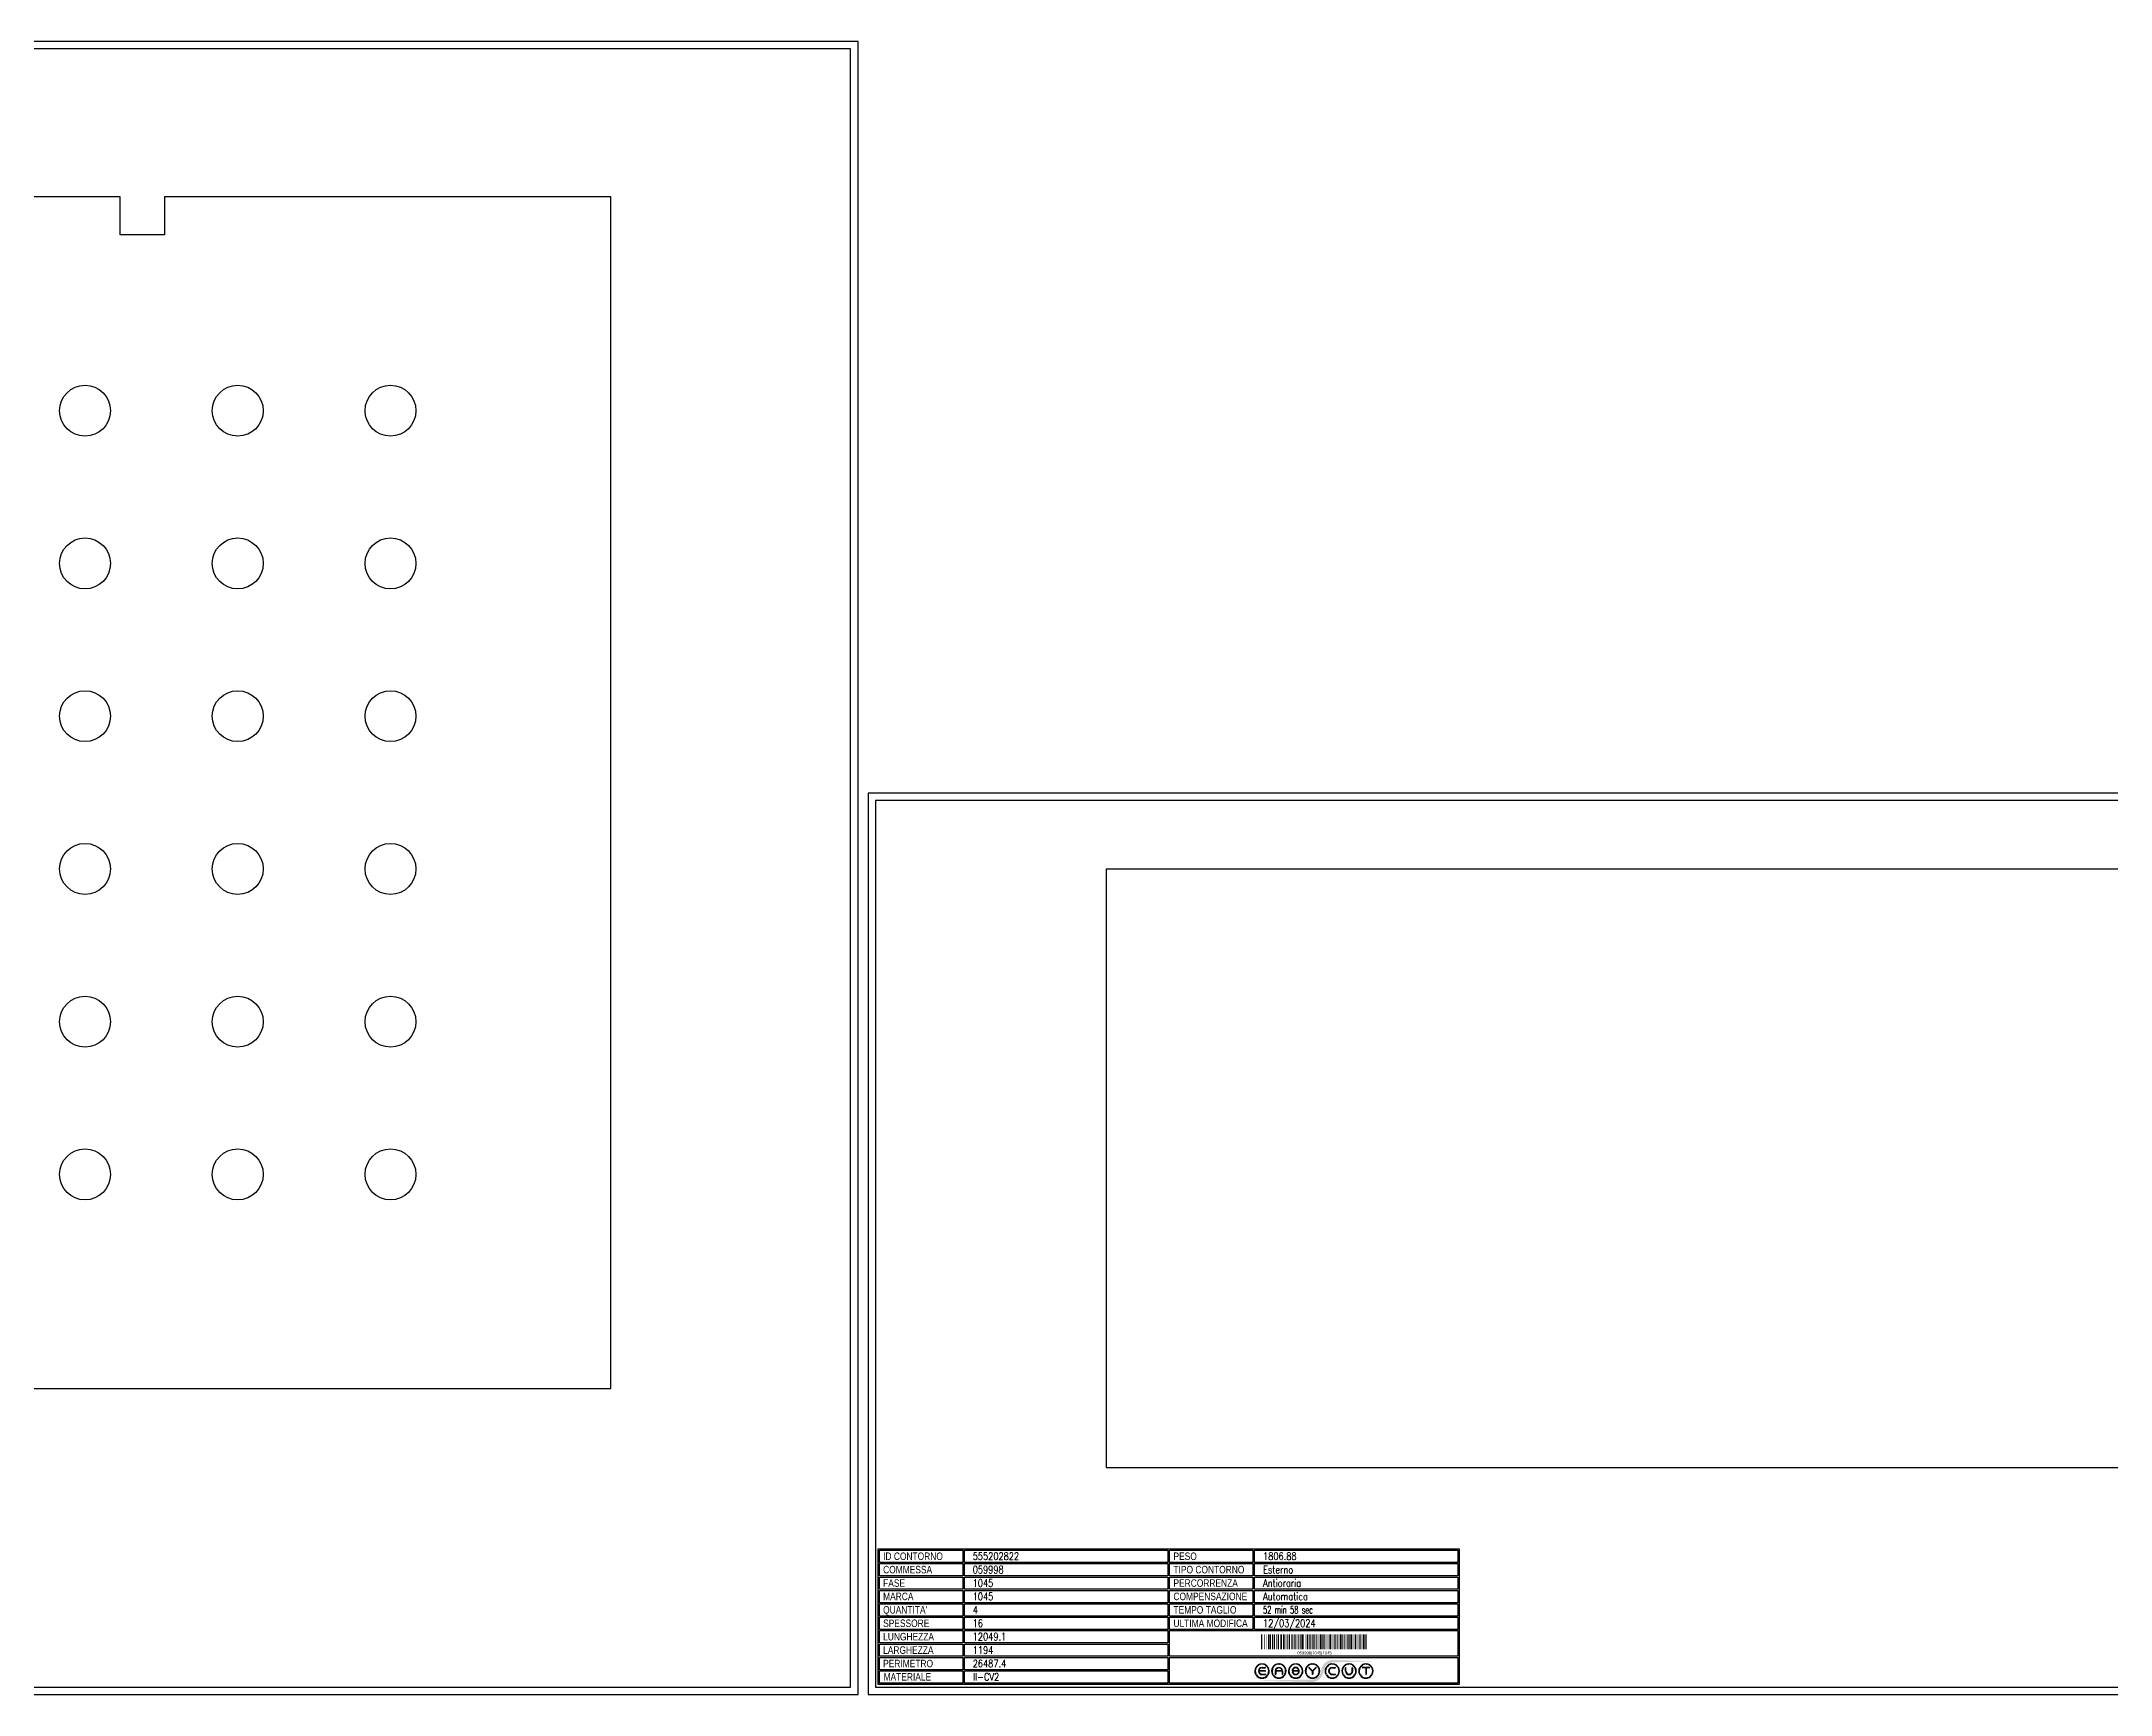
# Model space of a CAD drawing. Header units: millimetres. Extents: x 28039 to 145264, y 9873 to 40131.
# Drawn here: x 38889 to 43019, y 34873 to 38172 of the extents above; entities that cross this region are included whole.
import ezdxf
from ezdxf.enums import TextEntityAlignment as Align

# ---------------------------------------------------------------- set-up
doc = ezdxf.new("R2010")
doc.units = ezdxf.units.MM
doc.styles.add('EasyCutStyle', font='romans.shx', dxfattribs={"width": 0.8})
doc.styles.add('EasyCutStyle1', font='arial.ttf', dxfattribs={"width": 0.8})

# ---------------------------------------------------------------- blocks, each defined once
blk = doc.blocks.new('*U690')
at = {"color": 5}
blk.add_lwpolyline([(0, 0), (4000, 0), (4000, 3299), (0, 3299)], close=True, dxfattribs=at)
at = {"color": 7}
blk.add_lwpolyline([(15, 15), (3985, 15), (3985, 3284), (15, 3284)], close=True, dxfattribs=at)
at = {"color": 253}
blk.add_lwpolyline([(20, 291), (1180, 291), (1180, 20), (20, 20)], close=True, dxfattribs=at)
at = {"color": 2}
for points in [[(23, 288.1), (189.3, 288.1), (189.3, 263.7), (23, 263.7)], [(23, 288.1), (189.3, 288.1), (189.3, 263.7), (23, 263.7)], [(23, 261.4), (189.3, 261.4), (189.3, 237), (23, 237)], [(601.5, 288.1), (767.9, 288.1), (767.9, 263.7), (601.5, 263.7)], [(601.5, 261.4), (767.9, 261.4), (767.9, 237), (601.5, 237)], [(23, 234.6), (189.3, 234.6), (189.3, 210.2), (23, 210.2)], [(23, 207.9), (189.3, 207.9), (189.3, 183.4), (23, 183.4)], [(601.5, 234.6), (767.9, 234.6), (767.9, 210.2), (601.5, 210.2)], [(601.5, 207.9), (767.9, 207.9), (767.9, 183.4), (601.5, 183.4)], [(23, 181.1), (189.3, 181.1), (189.3, 156.7), (23, 156.7)], [(601.5, 181.1), (767.9, 181.1), (767.9, 156.7), (601.5, 156.7)], [(23, 154.3), (189.3, 154.3), (189.3, 129.9), (23, 129.9)], [(23, 127.6), (189.3, 127.6), (189.3, 103.1), (23, 103.1)], [(601.5, 154.3), (767.9, 154.3), (767.9, 129.9), (601.5, 129.9)], [(23, 100.8), (189.3, 100.8), (189.3, 76.4), (23, 76.4)], [(23, 74), (189.3, 74), (189.3, 49.6), (23, 49.6)], [(23, 47.3), (189.3, 47.3), (189.3, 22.9), (23, 22.9)]]:
    blk.add_lwpolyline(points, close=True, dxfattribs=at)
at = {"color": 1}
for points in [[(192.7, 288.1), (598.5, 288.1), (598.5, 263.7), (192.7, 263.7)], [(192.7, 261.4), (598.5, 261.4), (598.5, 237), (192.7, 237)], [(771.3, 288.1), (1177.2, 288.1), (1177.2, 263.7), (771.3, 263.7)], [(771.3, 261.4), (1177.2, 261.4), (1177.2, 237), (771.3, 237)], [(192.7, 234.6), (598.5, 234.6), (598.5, 210.2), (192.7, 210.2)], [(192.7, 207.9), (598.5, 207.9), (598.5, 183.4), (192.7, 183.4)], [(771.3, 234.6), (1177.2, 234.6), (1177.2, 210.2), (771.3, 210.2)], [(771.3, 207.9), (1177.2, 207.9), (1177.2, 183.4), (771.3, 183.4)], [(192.7, 181.1), (598.5, 181.1), (598.5, 156.7), (192.7, 156.7)], [(771.3, 181.1), (1177.2, 181.1), (1177.2, 156.7), (771.3, 156.7)], [(192.7, 154.3), (598.5, 154.3), (598.5, 129.9), (192.7, 129.9)], [(192.7, 127.6), (598.5, 127.6), (598.5, 103.1), (192.7, 103.1)], [(601.5, 127.6), (1177.2, 127.6), (1177.2, 76.4), (601.5, 76.4)], [(771.3, 154.3), (1177.2, 154.3), (1177.2, 129.9), (771.3, 129.9)], [(192.7, 100.8), (598.5, 100.8), (598.5, 76.4), (192.7, 76.4)], [(192.7, 74), (598.5, 74), (598.5, 49.6), (192.7, 49.6)], [(192.7, 47.3), (598.5, 47.3), (598.5, 22.9), (192.7, 22.9)], [(601.5, 74), (1177.2, 74), (1177.2, 22.9), (601.5, 22.9)]]:
    blk.add_lwpolyline(points, close=True, dxfattribs=at)
at = {"color": 161, "style": 'EasyCutStyle1', "width": 0.8}
for s, p in [('COMMESSA', (30.1, 241.9)), ('ID CONTORNO', (30.1, 268.6)), ('TIPO CONTORNO', (609.6, 241.9)), ('PESO', (609.6, 268.6)), ('FASE', (30.1, 215.1)), ('PERCORRENZA', (609.6, 215.1)), ("QUANTITA'", (30.1, 161.6)), ('MARCA', (30.1, 188.4)), ('TEMPO TAGLIO', (609.6, 161.6)), ('COMPENSAZIONE', (609.6, 188.4)), ('SPESSORE', (30.1, 134.8)), ('ULTIMA MODIFICA', (609.6, 134.8)), ('LUNGHEZZA', (30.1, 108.1)), ('LARGHEZZA', (30.1, 81.3)), ('PERIMETRO', (30.1, 54.5)), ('MATERIALE', (31, 27.8))]:
    blk.add_text(s, height=15, dxfattribs=at).set_placement(p)
at = {"style": 'EasyCutStyle'}
for tag, p, width in [('ORDERSHAPE', (208.9, 241.9), 0.8), ('IDSHAPE', (208.9, 268.6), 0.8), ('TYPESHAPE', (788.4, 241.9), 0.8), ('WEIGTHSHAPE', (788.4, 268.6), 0.8), ('PHASESHAPE', (208.9, 215.1), 0.8), ('JOUSHAPE', (788.4, 215.1), 0.8), ('QTASHAPE', (208.9, 161.6), 0.8), ('MKSHAPE', (208.9, 188.4), 0.8), ('TIMECUTSHAPE', (788.4, 161.6), 0.65), ('COMPSHAPE', (788.4, 188.4), 0.8), ('TKSHAPE', (208.9, 134.8), 0.8), ('LASTMODIFYSHAPE', (788.4, 134.8), 0.8), ('LENGTHSHAPE', (208.9, 108.1), 0.8), ('HEIGHTSHAPE', (208.9, 81.3), 0.8), ('PERIMETERSHAPE', (208.9, 54.5), 0.8), ('MATSHAPE', (209.8, 27.8), 0.8)]:
    blk.add_attdef(tag, p, '', height=15, dxfattribs=dict(at, width=width))
blk = doc.blocks.new('*U698')
at = {"color": 5}
blk.add_lwpolyline([(0, 0), (13000, 0), (13000, 1799), (0, 1799)], close=True, dxfattribs=at)
at = {"color": 7}
blk.add_lwpolyline([(15, 15), (12985, 15), (12985, 1784), (15, 1784)], close=True, dxfattribs=at)
at = {"color": 253}
blk.add_lwpolyline([(20, 291), (1180, 291), (1180, 20), (20, 20)], close=True, dxfattribs=at)
at = {"color": 2}
for points in [[(23, 288.1), (189.3, 288.1), (189.3, 263.7), (23, 263.7)], [(23, 288.1), (189.3, 288.1), (189.3, 263.7), (23, 263.7)], [(23, 261.4), (189.3, 261.4), (189.3, 237), (23, 237)], [(601.5, 288.1), (767.9, 288.1), (767.9, 263.7), (601.5, 263.7)], [(601.5, 261.4), (767.9, 261.4), (767.9, 237), (601.5, 237)], [(23, 234.6), (189.3, 234.6), (189.3, 210.2), (23, 210.2)], [(23, 207.9), (189.3, 207.9), (189.3, 183.4), (23, 183.4)], [(601.5, 234.6), (767.9, 234.6), (767.9, 210.2), (601.5, 210.2)], [(601.5, 207.9), (767.9, 207.9), (767.9, 183.4), (601.5, 183.4)], [(23, 181.1), (189.3, 181.1), (189.3, 156.7), (23, 156.7)], [(601.5, 181.1), (767.9, 181.1), (767.9, 156.7), (601.5, 156.7)], [(23, 154.3), (189.3, 154.3), (189.3, 129.9), (23, 129.9)], [(23, 127.6), (189.3, 127.6), (189.3, 103.1), (23, 103.1)], [(601.5, 154.3), (767.9, 154.3), (767.9, 129.9), (601.5, 129.9)], [(23, 100.8), (189.3, 100.8), (189.3, 76.4), (23, 76.4)], [(23, 74), (189.3, 74), (189.3, 49.6), (23, 49.6)], [(23, 47.3), (189.3, 47.3), (189.3, 22.9), (23, 22.9)]]:
    blk.add_lwpolyline(points, close=True, dxfattribs=at)
at = {"color": 1}
for points in [[(192.7, 288.1), (598.5, 288.1), (598.5, 263.7), (192.7, 263.7)], [(192.7, 261.4), (598.5, 261.4), (598.5, 237), (192.7, 237)], [(771.3, 288.1), (1177.2, 288.1), (1177.2, 263.7), (771.3, 263.7)], [(771.3, 261.4), (1177.2, 261.4), (1177.2, 237), (771.3, 237)], [(192.7, 234.6), (598.5, 234.6), (598.5, 210.2), (192.7, 210.2)], [(192.7, 207.9), (598.5, 207.9), (598.5, 183.4), (192.7, 183.4)], [(771.3, 234.6), (1177.2, 234.6), (1177.2, 210.2), (771.3, 210.2)], [(771.3, 207.9), (1177.2, 207.9), (1177.2, 183.4), (771.3, 183.4)], [(192.7, 181.1), (598.5, 181.1), (598.5, 156.7), (192.7, 156.7)], [(771.3, 181.1), (1177.2, 181.1), (1177.2, 156.7), (771.3, 156.7)], [(192.7, 154.3), (598.5, 154.3), (598.5, 129.9), (192.7, 129.9)], [(192.7, 127.6), (598.5, 127.6), (598.5, 103.1), (192.7, 103.1)], [(601.5, 127.6), (1177.2, 127.6), (1177.2, 76.4), (601.5, 76.4)], [(771.3, 154.3), (1177.2, 154.3), (1177.2, 129.9), (771.3, 129.9)], [(192.7, 100.8), (598.5, 100.8), (598.5, 76.4), (192.7, 76.4)], [(192.7, 74), (598.5, 74), (598.5, 49.6), (192.7, 49.6)], [(192.7, 47.3), (598.5, 47.3), (598.5, 22.9), (192.7, 22.9)], [(601.5, 74), (1177.2, 74), (1177.2, 22.9), (601.5, 22.9)]]:
    blk.add_lwpolyline(points, close=True, dxfattribs=at)
at = {"color": 161, "style": 'EasyCutStyle1', "width": 0.8}
for s, p in [('COMMESSA', (30.1, 241.9)), ('ID CONTORNO', (30.1, 268.6)), ('TIPO CONTORNO', (609.6, 241.9)), ('PESO', (609.6, 268.6)), ('FASE', (30.1, 215.1)), ('PERCORRENZA', (609.6, 215.1)), ("QUANTITA'", (30.1, 161.6)), ('MARCA', (30.1, 188.4)), ('TEMPO TAGLIO', (609.6, 161.6)), ('COMPENSAZIONE', (609.6, 188.4)), ('SPESSORE', (30.1, 134.8)), ('ULTIMA MODIFICA', (609.6, 134.8)), ('LUNGHEZZA', (30.1, 108.1)), ('LARGHEZZA', (30.1, 81.3)), ('PERIMETRO', (30.1, 54.5)), ('MATERIALE', (31, 27.8))]:
    blk.add_text(s, height=15, dxfattribs=at).set_placement(p)
at = {"style": 'EasyCutStyle'}
for tag, p, width in [('ORDERSHAPE', (208.9, 241.9), 0.8), ('IDSHAPE', (208.9, 268.6), 0.8), ('TYPESHAPE', (788.4, 241.9), 0.8), ('WEIGTHSHAPE', (788.4, 268.6), 0.8), ('PHASESHAPE', (208.9, 215.1), 0.8), ('JOUSHAPE', (788.4, 215.1), 0.8), ('QTASHAPE', (208.9, 161.6), 0.8), ('MKSHAPE', (208.9, 188.4), 0.8), ('TIMECUTSHAPE', (788.4, 161.6), 0.65), ('COMPSHAPE', (788.4, 188.4), 0.8), ('TKSHAPE', (208.9, 134.8), 0.8), ('LASTMODIFYSHAPE', (788.4, 134.8), 0.8), ('LENGTHSHAPE', (208.9, 108.1), 0.8), ('HEIGHTSHAPE', (208.9, 81.3), 0.8), ('PERIMETERSHAPE', (208.9, 54.5), 0.8), ('MATSHAPE', (209.8, 27.8), 0.8)]:
    blk.add_attdef(tag, p, '', height=15, dxfattribs=dict(at, width=width))
blk = doc.blocks.new('Logo')
h = blk.add_hatch(color=256)
h.set_gradient(color1=(255, 0, 0), color2=(255, 255, 0), tint=1)
h.paths.add_polyline_path([(20.5, 4.4, -0.339454), (37.1, 17.2), (118.6, 19.6), (37.1, 22, 0.339454), (15.8, 5.7), (13.2, -4.2, -0.339454), (-3.4, -16.9), (-118.2, -19.3), (-3.4, -21.7, 0.339454), (17.8, -5.4)])
for color, points in [(140, [(-115.9, -5.7, -1), (-116.7, -6.1, -0.520567), (-104.9, 14.3, -1), (-104.9, 13.5, 0.520567)]), (256, [(-97.3, 0.4), (-110, 0.4, -0.394366), (-103.7, 6.3), (-97.3, 6.3, 1), (-97.3, 7.2), (-103.7, 7.2, 1), (-103.7, -7.2), (-97.3, -7.2, 1), (-97.3, -6.3), (-103.7, -6.3, -0.394366), (-110, -0.4), (-97.3, -0.4, 1)]), (140, [(-91.4, -5.7, 1), (-90.6, -6.1, 0.520567), (-102.4, 14.3, 0.916853), (-102.6, 13.5, 0.043377), (-102.5, 13.5, -0.520567)]), (140, [(-82.3, -5.7, -1), (-83.1, -6.1, -0.520567), (-71.3, 14.3, -1), (-71.3, 13.5, 0.520567)]), (140, [(-57.8, -5.7, 1), (-57, -6.1, 0.520567), (-68.8, 14.3, 1), (-68.9, 13.5, -0.520567)]), (140, [(-48.7, -5.7, -1), (-49.5, -6.1, -0.520567), (-37.7, 14.3, -1), (-37.7, 13.5, 0.520567)]), (256, [(-31.2, -0.4, -0.486114), (-30.3, -1.5, -0.776377), (-42.6, -1.6, 1), (-43.4, -1.9, 0.776377), (-29.5, -1.7, 0.486114), (-31.2, 0.4), (-41.8, 0.4, -0.486114), (-42.6, 1.5, -0.776377), (-30.4, 1.6, 1), (-29.5, 1.9, 0.776377), (-43.5, 1.7, 0.486114), (-41.8, -0.4)]), (140, [(-24.2, -5.7, 1), (-23.4, -6.1, 0.520567), (-35.2, 14.3, 1), (-35.3, 13.5, -0.520567)]), (140, [(-15.1, -5.7, -1), (-15.9, -6.1, -0.520567), (-4.1, 14.3, -1), (-4.1, 13.5, 0.520567)]), (256, [(-9.3, 7.1, 1), (-10, 6.5), (-3.3, -0.2), (-3.3, -6.3, 1), (-2.4, -6.3), (-2.4, -0.2), (4.2, 6.5, 1), (3.6, 7.1), (-2.9, 0.6)]), (140, [(9.4, -5.7, 1), (10.2, -6.1, 0.520567), (-1.6, 14.3, 1), (-1.7, 13.5, -0.520567)]), (140, [(24.2, -5.7, -1), (23.4, -6.1, -0.520567), (35.2, 14.3, -1), (35.3, 13.5, 0.520567)]), (256, [(36.5, -7.2), (42.8, -7.2, 1), (42.8, -6.3), (36.5, -6.3, -1), (36.5, 6.3), (42.8, 6.3, 1), (42.8, 7.2), (36.5, 7.2, 1)]), (140, [(48.7, -5.7, 1), (49.5, -6.1, 0.520567), (37.7, 14.3, 1), (37.7, 13.5, -0.520567)]), (140, [(57.8, -5.7, -1), (57, -6.1, -0.520567), (68.8, 14.3, -1), (68.9, 13.5, 0.520567)]), (256, [(63.7, 0), (63.7, 6.3, 1), (62.9, 6.3), (62.9, 0, 1), (77.3, 0), (77.3, 6.3, 1), (76.4, 6.3), (76.4, 0, -1)]), (140, [(82.3, -5.7, 1), (83.1, -6.1, 0.520567), (71.3, 14.3, 1), (71.3, 13.5, -0.520567)]), (140, [(91.4, -5.7, -1), (90.6, -6.1, -0.520567), (102.4, 14.3, -1), (102.5, 13.5, 0.520567)]), (256, [(96.9, 7.2, 1), (96.9, 6.3), (103.2, 6.3), (103.2, -6.3, 1), (104.1, -6.3), (104.1, 6.3), (110.4, 6.3, 1), (110.4, 7.2)]), (140, [(115.9, -5.7, 1), (116.7, -6.1, 0.520567), (104.9, 14.3, 1), (104.9, 13.5, -0.520567)]), (140, [(-91.9, -8.3, 1), (-92.6, -7.8, -0.520567), (-114.8, -7.8, 1), (-115.5, -8.3, 0.520567)]), (140, [(-58.3, -8.3, 1), (-59, -7.8, -0.520567), (-81.2, -7.8, 1), (-81.9, -8.3, 0.520567)]), (140, [(-24.7, -8.3, 1), (-25.4, -7.8, -0.520567), (-47.6, -7.8, 1), (-48.3, -8.3, 0.520567)]), (140, [(8.9, -8.3, 1), (8.2, -7.8, -0.520567), (-14, -7.8, 1), (-14.7, -8.3, 0.520567)]), (140, [(48.3, -8.3, 1), (47.6, -7.8, -0.520567), (25.4, -7.8, 1), (24.7, -8.3, 0.520567)]), (140, [(81.9, -8.3, 1), (81.2, -7.8, -0.520567), (59, -7.8, 1), (58.3, -8.3, 0.520567)]), (140, [(115.5, -8.3, 1), (114.8, -7.8, -0.520567), (92.6, -7.8, 1), (91.9, -8.3, 0.520567)])]:
    blk.add_hatch(color=color).paths.add_polyline_path(points)
h = blk.add_hatch(color=256)
h.paths.add_polyline_path([(-63.7, -0.4), (-63.7, -6.3, 1), (-62.9, -6.3), (-62.9, 0, 1), (-77.3, 0), (-77.3, -6.3, 1), (-76.4, -6.3), (-76.4, -0.4)])
h.paths.add_polyline_path([(-76.4, 0.4, -0.933992), (-63.8, 0.4)], flags=16)
for p, q in [((-97.3, 0.4), (-110, 0.4)), ((-103.7, 7.2), (-97.3, 7.2)), ((-103.7, 6.3), (-97.3, 6.3)), ((-77.3, 0), (-77.3, -6.3)), ((-63.8, 0.4), (-76.4, 0.4)), ((-62.9, 0), (-62.9, -6.3)), ((-31.2, 0.4), (-41.8, 0.4)), ((-3.3, -0.2), (-10, 6.5)), ((-2.9, 0.6), (-9.3, 7.1)), ((-2.9, 0.6), (3.6, 7.1)), ((-2.4, -0.2), (4.2, 6.5)), ((36.5, 7.2), (42.8, 7.2)), ((36.5, 6.3), (42.8, 6.3)), ((62.9, 0), (62.9, 6.3)), ((63.7, 0), (63.7, 6.3)), ((76.4, 0), (76.4, 6.3)), ((77.3, 0), (77.3, 6.3)), ((110.4, 7.2), (96.9, 7.2)), ((103.2, 6.3), (96.9, 6.3)), ((103.2, 6.3), (103.2, -6.3)), ((104.1, 6.3), (104.1, -6.3)), ((110.4, 6.3), (104.1, 6.3)), ((-97.3, -0.4), (-110, -0.4)), ((-103.7, -6.3), (-97.3, -6.3)), ((-103.7, -7.2), (-97.3, -7.2)), ((-76.4, -0.4), (-76.4, -6.3)), ((-63.7, -0.4), (-76.4, -0.4)), ((-63.7, -0.4), (-63.7, -6.3)), ((-31.2, -0.4), (-41.8, -0.4)), ((-3.3, -0.2), (-3.3, -6.3)), ((-2.4, -0.2), (-2.4, -6.3)), ((36.5, -6.3), (42.8, -6.3)), ((36.5, -7.2), (42.8, -7.2))]:
    blk.add_line(p, q)
at = {"color": 140}
for centre, radius, start, end in [((-103.7, 0), 14.4, 95, 205), ((-103.7, 0), 13.5, 95, 205), ((-104.9, 13.9), 0.432, 275, 95), ((-102.5, 13.9), 0.432, 85, 265), ((-103.7, 0), 13.5, 335, 85), ((-103.7, 0), 14.4, 335, 85), ((-70.1, 0), 14.4, 95, 205), ((-70.1, 0), 13.5, 95, 205), ((-71.3, 13.9), 0.432, 275, 95), ((-68.9, 13.9), 0.432, 85, 265), ((-70.1, 0), 13.5, 335, 85), ((-70.1, 0), 14.4, 335, 85), ((-36.5, 0), 14.4, 95, 205), ((-36.5, 0), 13.5, 95, 205), ((-37.7, 13.9), 0.432, 275, 95), ((-35.3, 13.9), 0.432, 85, 265), ((-36.5, 0), 13.5, 335, 85), ((-36.5, 0), 14.4, 335, 85), ((-2.9, 0), 14.4, 95, 205), ((-2.9, 0), 13.5, 95, 205), ((-4.1, 13.9), 0.432, 275, 95), ((-1.7, 13.9), 0.432, 85, 265), ((-2.9, 0), 13.5, 335, 85), ((-2.9, 0), 14.4, 335, 85), ((36.5, 0), 14.4, 95, 205), ((36.5, 0), 13.5, 95, 205), ((35.3, 13.9), 0.432, 275, 95), ((37.7, 13.9), 0.432, 85, 265), ((36.5, 0), 14.4, 335, 85), ((36.5, 0), 13.5, 335, 85), ((70.1, 0), 14.4, 95, 205), ((70.1, 0), 13.5, 95, 205), ((68.9, 13.9), 0.432, 275, 95), ((71.3, 13.9), 0.432, 85, 265), ((70.1, 0), 14.4, 335, 85), ((70.1, 0), 13.5, 335, 85), ((103.7, 0), 14.4, 95, 205), ((103.7, 0), 13.5, 95, 205), ((102.5, 13.9), 0.432, 275, 95), ((104.9, 13.9), 0.432, 85, 265), ((103.7, 0), 14.4, 335, 85), ((103.7, 0), 13.5, 335, 85), ((-116.3, -5.9), 0.432, 205, 25), ((-115.1, -8), 0.432, 35, 215), ((-103.7, 0), 14.4, 215, 325), ((-103.7, 0), 13.5, 215, 325), ((-92.2, -8), 0.432, 325, 145), ((-91, -5.9), 0.432, 155, 335), ((-82.7, -5.9), 0.432, 205, 25), ((-81.5, -8), 0.432, 35, 215), ((-70.1, 0), 14.4, 215, 325), ((-70.1, 0), 13.5, 215, 325), ((-58.6, -8), 0.432, 325, 145), ((-57.4, -5.9), 0.432, 155, 335), ((-49.1, -5.9), 0.432, 205, 25), ((-47.9, -8), 0.432, 35, 215), ((-36.5, 0), 14.4, 215, 325), ((-36.5, 0), 13.5, 215, 325), ((-25, -8), 0.432, 325, 145), ((-23.8, -5.9), 0.432, 155, 335), ((-15.5, -5.9), 0.432, 205, 25), ((-14.3, -8), 0.432, 35, 215), ((-2.9, 0), 14.4, 215, 325), ((-2.9, 0), 13.5, 215, 325), ((8.6, -8), 0.432, 325, 145), ((9.8, -5.9), 0.432, 155, 335), ((23.8, -5.9), 0.432, 205, 25), ((25, -8), 0.432, 35, 215), ((36.5, 0), 14.4, 215, 325), ((36.5, 0), 13.5, 215, 325), ((47.9, -8), 0.432, 325, 145), ((49.1, -5.9), 0.432, 155, 335), ((57.4, -5.9), 0.432, 205, 25), ((58.6, -8), 0.432, 35, 215), ((70.1, 0), 14.4, 215, 325), ((70.1, 0), 13.5, 215, 325), ((81.5, -8), 0.432, 325, 145), ((82.7, -5.9), 0.432, 155, 335), ((91, -5.9), 0.432, 205, 25), ((92.2, -8), 0.432, 35, 215), ((103.7, 0), 14.4, 215, 325), ((103.7, 0), 13.5, 215, 325), ((115.1, -8), 0.432, 325, 145), ((116.3, -5.9), 0.432, 155, 335)]:
    blk.add_arc(centre, radius, start, end, dxfattribs=at)
for centre, radius, start, end in [((-103.7, 0), 7.2, 90, 270), ((-103.7, 0), 6.34, 90, 176.0904), ((-97.3, 6.8), 0.432, 270, 90), ((-97.3, 0), 0.432, 270, 90), ((-70.1, 0), 7.2, 0, 180), ((-70.1, 0), 6.34, 3.9096, 176.0904), ((-36.5, 0), 7.2, 15, 166.2998), ((-41.8, 1.3), 1.73, 166.2998, 270), ((-41.8, 1.3), 0.864, 166.2998, 270), ((-36.5, 0), 6.34, 15, 166.2998), ((-31.2, -1.3), 1.73, 346.2998, 90), ((-29.9, 1.8), 0.432, 195, 15), ((-9.6, 6.8), 0.432, 45, 225), ((3.9, 6.8), 0.432, 315, 135), ((36.5, 0), 7.2, 90, 270), ((36.5, 0), 6.34, 90, 270), ((42.8, 6.8), 0.432, 270, 90), ((63.3, 6.3), 0.432, 0, 180), ((70.1, 0), 7.2, 180, 0), ((70.1, 0), 6.34, 180, 0), ((76.8, 6.3), 0.432, 0, 180), ((96.9, 6.8), 0.432, 90, 270), ((110.4, 6.8), 0.432, 270, 90), ((-103.7, 0), 6.34, 183.9096, 270), ((-97.3, -6.8), 0.432, 270, 90), ((-76.8, -6.3), 0.432, 180, 0), ((-63.3, -6.3), 0.432, 180, 0), ((-43, -1.8), 0.432, 15, 195), ((-36.5, 0), 7.2, 195, 346.2998), ((-36.5, 0), 6.34, 195, 346.2998), ((-31.2, -1.3), 0.864, 346.2998, 90), ((-2.9, -6.3), 0.432, 180, 0), ((42.8, -6.8), 0.432, 270, 90), ((103.7, -6.3), 0.432, 180, 0)]:
    blk.add_arc(centre, radius, start, end)
blk = doc.blocks.new('BARCODE128_555202822', base_point=(41428.8, 34953.4))
at = {"linetype": 'Continuous'}
for points, const_width in [([(41429.8, 34953.4), (41429.8, 34983.4)], 2), ([(41432.3, 34953.4), (41432.3, 34983.4)], 1), ([(41435.3, 34953.4), (41435.3, 34983.4)], 1), ([(41440.3, 34953.4), (41440.3, 34983.4)], 1), ([(41444.3, 34953.4), (41444.3, 34983.4)], 3), ([(41447.8, 34953.4), (41447.8, 34983.4)], 2), ([(41451.8, 34953.4), (41451.8, 34983.4)], 2), ([(41455.3, 34953.4), (41455.3, 34983.4)], 3), ([(41459.3, 34953.4), (41459.3, 34983.4)], 1), ([(41463.3, 34953.4), (41463.3, 34983.4)], 3), ([(41467.3, 34953.4), (41467.3, 34983.4)], 1), ([(41469.8, 34953.4), (41469.8, 34983.4)], 2), ([(41474.3, 34953.4), (41474.3, 34983.4)], 3), ([(41478.3, 34953.4), (41478.3, 34983.4)], 1), ([(41480.8, 34953.4), (41480.8, 34983.4)], 2), ([(41485.3, 34953.4), (41485.3, 34983.4)], 3), ([(41489.3, 34953.4), (41489.3, 34983.4)], 1), ([(41491.8, 34953.4), (41491.8, 34983.4)], 2), ([(41496.3, 34953.4), (41496.3, 34983.4)], 3), ([(41499.3, 34953.4), (41499.3, 34983.4)], 1), ([(41502.8, 34953.4), (41502.8, 34983.4)], 2), ([(41506.3, 34953.4), (41506.3, 34983.4)], 1), ([(41508.3, 34953.4), (41508.3, 34983.4)], 1), ([(41511.8, 34953.4), (41511.8, 34983.4)], 4), ([(41517.3, 34953.4), (41517.3, 34983.4)], 1), ([(41521.3, 34953.4), (41521.3, 34983.4)], 3), ([(41525.8, 34953.4), (41525.8, 34983.4)], 2), ([(41528.3, 34953.4), (41528.3, 34983.4)], 1), ([(41532.3, 34953.4), (41532.3, 34983.4)], 3), ([(41535.8, 34953.4), (41535.8, 34983.4)], 2), ([(41539.8, 34953.4), (41539.8, 34983.4)], 2), ([(41543.3, 34953.4), (41543.3, 34983.4)], 1), ([(41547.3, 34953.4), (41547.3, 34983.4)], 3), ([(41550.8, 34953.4), (41550.8, 34983.4)], 2), ([(41554.3, 34953.4), (41554.3, 34983.4)], 3), ([(41558.3, 34953.4), (41558.3, 34983.4)], 1), ([(41561.3, 34953.4), (41561.3, 34983.4)], 1), ([(41563.3, 34953.4), (41563.3, 34983.4)], 1), ([(41566.8, 34953.4), (41566.8, 34983.4)], 4), ([(41572.3, 34953.4), (41572.3, 34983.4)], 1), ([(41576.3, 34953.4), (41576.3, 34983.4)], 3), ([(41580.8, 34953.4), (41580.8, 34983.4)], 2), ([(41583.3, 34953.4), (41583.3, 34983.4)], 1), ([(41587.3, 34953.4), (41587.3, 34983.4)], 3), ([(41590.8, 34953.4), (41590.8, 34983.4)], 2), ([(41594.8, 34953.4), (41594.8, 34983.4)], 2), ([(41598.3, 34953.4), (41598.3, 34983.4)], 1), ([(41602.3, 34953.4), (41602.3, 34983.4)], 3), ([(41605.8, 34953.4), (41605.8, 34983.4)], 2), ([(41609.3, 34953.4), (41609.3, 34983.4)], 3), ([(41613.3, 34953.4), (41613.3, 34983.4)], 1), ([(41617.3, 34953.4), (41617.3, 34983.4)], 3), ([(41621.3, 34953.4), (41621.3, 34983.4)], 1), ([(41624.8, 34953.4), (41624.8, 34983.4)], 2), ([(41627.8, 34953.4), (41627.8, 34983.4)], 2), ([(41633.3, 34953.4), (41633.3, 34983.4)], 3), ([(41636.3, 34953.4), (41636.3, 34983.4)], 1), ([(41638.8, 34953.4), (41638.8, 34983.4)], 2)]:
    blk.add_lwpolyline(points, dxfattribs=dict(at, const_width=const_width))
blk.add_text('059998|1045|1045', height=6).set_placement((41535.3, 34942.9), align=Align.CENTER)

msp = doc.modelspace()

# ---------------------------------------------------------------- linework, layer by layer
at = {"color": 2}
msp.add_lwpolyline([(37012.3, 35484.3), (40025.4, 35484.3), (40025.4, 37862.4), (39134.8, 37862.4), (39134.8, 37786.2), (39045.9, 37786.2), (39045.9, 37862.4), (37991.8, 37862.4), (37991.8, 37786.2), (37902.9, 37786.2), (37902.9, 37862.4), (37012.3, 37862.4)], close=True, dxfattribs=at)
at = {"color": 2, "elevation": 0}
msp.add_lwpolyline([(41014.3, 35326.4), (53063.4, 35326.4), (53063.4, 36520.4), (47877.7, 36520.4, -0.092793), (47774.8, 36520.4), (46302.9, 36520.4, -0.092793), (46200, 36520.4), (41014.3, 36520.4)], format="xyb", close=True, dxfattribs=at)
at = {"color": 4}
for centre in [(38976, 37435.4), (39280.8, 37435.4), (39585.6, 37435.4), (38976, 37130.6), (39280.8, 37130.6), (39585.6, 37130.6), (38976, 36825.8), (39280.8, 36825.8), (39585.6, 36825.8), (38976, 36521), (39280.8, 36521), (39585.6, 36521), (38976, 36216.2), (39280.8, 36216.2), (39585.6, 36216.2), (38976, 35911.4), (39280.8, 35911.4), (39585.6, 35911.4)]:
    msp.add_circle(centre, 50.8, dxfattribs=at)

# ---------------------------------------------------------------- block references
for name, p, values in [('*U690', (36518.8, 34873.4), {'IDSHAPE': '459324867', 'ORDERSHAPE': '059998', 'PHASESHAPE': '1035', 'MKSHAPE': '1035', 'TKSHAPE': '10', 'LENGTHSHAPE': '3013.1', 'HEIGHTSHAPE': '2378.1', 'MATSHAPE': 'II-CV2', 'LASTMODIFYSHAPE': '12/03/2024', 'PERIMETERSHAPE': '11087', 'WEIGTHSHAPE': '561.41', 'TYPESHAPE': 'Esterno', 'JOUSHAPE': 'Antioraria', 'COMPSHAPE': 'Automatica', 'TIMECUTSHAPE': '26 min 5 sec', 'QTASHAPE': '4'}), ('*U698', (40538.8, 34873.4), {'IDSHAPE': '555202822', 'ORDERSHAPE': '059998', 'PHASESHAPE': '1045', 'MKSHAPE': '1045', 'TKSHAPE': '16', 'LENGTHSHAPE': '12049.1', 'HEIGHTSHAPE': '1194', 'MATSHAPE': 'II-CV2', 'LASTMODIFYSHAPE': '12/03/2024', 'PERIMETERSHAPE': '26487.4', 'WEIGTHSHAPE': '1806.88', 'TYPESHAPE': 'Esterno', 'JOUSHAPE': 'Antioraria', 'COMPSHAPE': 'Automatica', 'TIMECUTSHAPE': '52 min 58 sec', 'QTASHAPE': '4'})]:
    msp.add_blockref(name, p).add_auto_attribs(values)
for name, p in [('BARCODE128_555202822', (41323.3, 34963.9)), ('Logo', (41428.8, 34920.4))]:
    msp.add_blockref(name, p)

doc.saveas('drawing.dxf')
